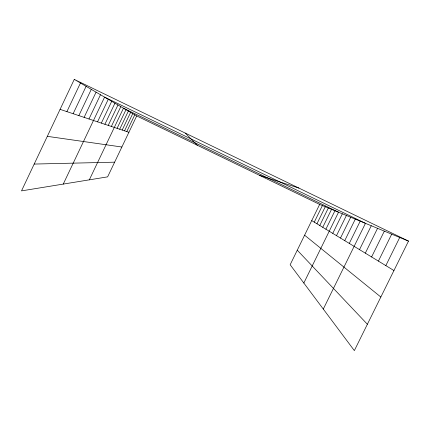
<?xml version="1.0" encoding="UTF-8"?>
<svg xmlns="http://www.w3.org/2000/svg" width="430" height="430" viewBox="0 0 430 430"><rect width="100%" height="100%" fill="white"/><g stroke="black" fill="none" stroke-linecap="round" stroke-linejoin="round"><path stroke-width="0.64" d="M74.266 79.394L21.5 190.888L107.624 176.859L136.702 115.944L74.266 79.394L408.5 241.101L354.347 350.606L290.153 264.74L319.646 204.422L408.5 241.101M66.903 111.633L80.453 83.017M73.132 113.708L86.113 86.328M78.846 115.611L91.3 89.365M84.113 117.368L96.078 92.16M88.978 118.986L100.491 94.745M63.258 184.088L104.576 97.137L365.462 223.337L323.296 309.068M97.551 121.84L108.269 99.298M101.346 123.109L111.714 101.313M104.898 124.291L114.939 103.2M108.231 125.399L117.96 104.974M111.365 126.442L120.798 106.635M89.338 179.837L123.469 108.199L338.539 212.221L303.833 283.037M117.089 128.35L125.99 109.671M119.712 129.226L128.371 111.064M122.195 130.053L130.623 112.386M124.549 130.838L132.757 113.633M126.78 131.58L134.778 114.815M314.276 222.149L322.392 205.556M316.958 223.777L325.284 206.749M319.775 225.487L328.332 208.007M322.753 227.298L331.546 209.335M325.897 229.206L334.943 210.738M332.755 233.372L342.355 213.796M336.502 235.645L346.403 215.468M340.485 238.07L350.708 217.247M344.736 240.65L355.304 219.144M349.278 243.407L360.206 221.165M359.518 249.626L371.278 225.734M365.323 253.152L377.551 228.325M371.601 256.963L384.339 231.13M378.411 261.101L391.703 234.167M385.834 265.611L399.728 237.484M34.196 164.061L114.633 162.174M47.316 136.342L121.867 147.017M259.489 175.327L298.92 188.087M60.082 109.36L128.903 132.284M136.702 115.944L319.646 204.422M311.734 220.606L393.944 270.534M304.601 235.194L380.84 297.033M185.287 133.106L197.289 145.249M297.264 250.196L367.381 324.258"/></g></svg>
